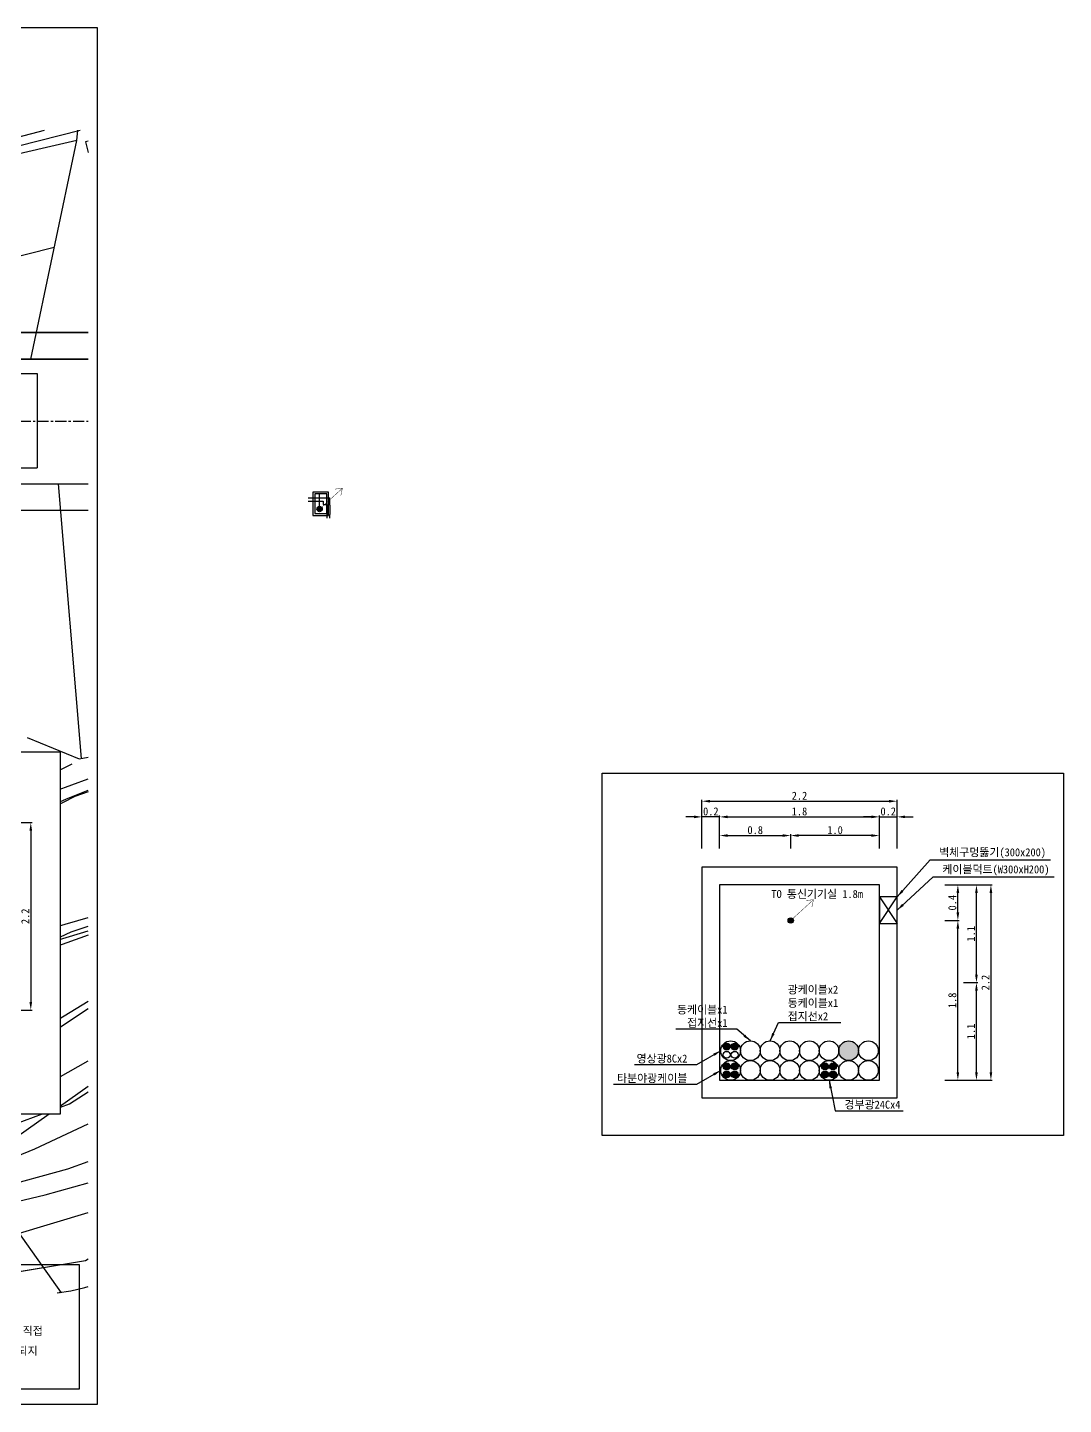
# Model space of a CAD drawing. Extents: x -299 to 346, y -14 to 200.
# Drawn here: x 230 to 346.5, y -12.5 to 142.3 of the extents above; entities that cross this region are included whole.
import ezdxf
from ezdxf.enums import TextEntityAlignment as Align

# ---------------------------------------------------------------- set-up
doc = ezdxf.new("R2010")
doc.units = 0
doc.set_wipeout_variables(frame=1)
doc.linetypes.add('A-CENTR01', pattern=[2, 1.25, -0.25, 0.25, -0.25])
for name, color, linetype in [('TT-BASE', 253, 'Continuous'), ('TT-CNTL', 1, 'A-CENTR01'), ('TX-LINE', 2, 'Continuous'), ('TX-PAPR', 2, 'Continuous'), ('TZ-DIMS', 1, 'Continuous'), ('TZ-LINE', 7, 'Continuous'), ('TZ-TEX2', 3, 'Continuous'), ('TZ-TEXT', 6, 'Continuous')]:
    doc.layers.add(name, color=color, linetype=linetype)
doc.styles.get("Standard").update_dxf_attribs({"font": 'GulimChe.ttf'})
doc.dimstyles.new('D300', dxfattribs={"dimscale": 0.3, "dimtxt": 3, "dimasz": 3, "dimexe": 0.5, "dimexo": 0.5, "dimgap": 0.5, "dimtad": 1, "dimdec": 0, "dimzin": 1, "dimdsep": 46, "dimlunit": 6, "dimtxsty": 'Standard', "dimcen": 1, "dimclrd": 1, "dimclre": 1, "dimclrt": 3, "dimadec": 0, "dimazin": 0, "dimtfac": 1, "dimtdec": 0, "dimtix": 1, "dimtmove": 2, "dimatfit": 3, "dimfxl": 0, "dimtvp": 2, "dimlwd": -1, "dimlwe": -1, "dimarcsym": 0})

# ---------------------------------------------------------------- blocks, each defined once
blk = doc.blocks.new('*D8')
at = {"layer": 'Defpoints', "color": 0}
for p in [(335.06, 34.88), (336.68, 34.88), (333.04, 23.9)]:
    blk.add_point(p, dxfattribs=at)
at = {"layer": 'TZ-DIMS', "color": 1}
for p, q in [((335.21, 34.88), (336.83, 34.88)), ((336.68, 24.8), (336.68, 33.98)), ((333.19, 23.9), (336.83, 23.9))]:
    blk.add_line(p, q, dxfattribs=at)
for points in [[(336.53, 33.98), (336.83, 33.98), (336.68, 34.88)], [(336.53, 24.8), (336.83, 24.8), (336.68, 23.9)]]:
    blk.add_solid(points, dxfattribs=at)
at = {"layer": 'TZ-DIMS', "color": 3, "insert": (336.07, 29.39), "char_height": 0.9, "width": 1.7081, "attachment_point": 5, "rotation": 90}
blk.add_mtext('1.1', dxfattribs=at)
blk = doc.blocks.new('*D9')
at = {"layer": 'Defpoints', "color": 0}
for p in [(333.04, 45.86), (336.68, 45.86), (335.06, 34.88)]:
    blk.add_point(p, dxfattribs=at)
at = {"layer": 'TZ-DIMS', "color": 1}
for p, q in [((333.19, 45.86), (336.83, 45.86)), ((336.68, 35.78), (336.68, 44.96)), ((335.21, 34.88), (336.83, 34.88))]:
    blk.add_line(p, q, dxfattribs=at)
for points in [[(336.53, 44.96), (336.83, 44.96), (336.68, 45.86)], [(336.53, 35.78), (336.83, 35.78), (336.68, 34.88)]]:
    blk.add_solid(points, dxfattribs=at)
at = {"layer": 'TZ-DIMS', "color": 3, "insert": (336.07, 40.37), "char_height": 0.9, "attachment_point": 5, "rotation": 90}
blk.add_mtext('1.1', dxfattribs=at)
blk = doc.blocks.new('*D10')
at = {"layer": 'Defpoints', "color": 0}
for p in [(333.04, 45.86), (333.04, 23.9), (338.31, 23.9)]:
    blk.add_point(p, dxfattribs=at)
at = {"layer": 'TZ-DIMS', "color": 1}
for p, q in [((333.19, 45.86), (338.46, 45.86)), ((338.31, 44.96), (338.31, 24.8)), ((333.19, 23.9), (338.46, 23.9))]:
    blk.add_line(p, q, dxfattribs=at)
for points in [[(338.16, 44.96), (338.46, 44.96), (338.31, 45.86)], [(338.16, 24.8), (338.46, 24.8), (338.31, 23.9)]]:
    blk.add_solid(points, dxfattribs=at)
at = {"layer": 'TZ-DIMS', "color": 3, "insert": (337.7, 34.88), "char_height": 0.9, "attachment_point": 5, "rotation": 90}
blk.add_mtext('2.2', dxfattribs=at)
blk = doc.blocks.new('*D11')
at = {"layer": 'Defpoints', "color": 0}
for p in [(332.98, 41.86), (334.59, 41.86), (332.98, 23.9, -22360.19)]:
    blk.add_point(p, dxfattribs=at)
at = {"layer": 'TZ-DIMS', "color": 1}
for p, q in [((333.13, 41.86), (334.74, 41.86)), ((334.59, 24.8), (334.59, 40.96)), ((333.13, 23.9), (334.74, 23.9))]:
    blk.add_line(p, q, dxfattribs=at)
for points in [[(334.44, 40.96), (334.74, 40.96), (334.59, 41.86)], [(334.44, 24.8), (334.74, 24.8), (334.59, 23.9)]]:
    blk.add_solid(points, dxfattribs=at)
at = {"layer": 'TZ-DIMS', "color": 3, "insert": (333.97, 32.88), "char_height": 0.9, "attachment_point": 5, "rotation": 90}
blk.add_mtext('1.8', dxfattribs=at)
blk = doc.blocks.new('*D12')
at = {"layer": 'Defpoints', "color": 0}
for p in [(332.98, 45.86), (334.59, 45.86), (332.98, 41.86)]:
    blk.add_point(p, dxfattribs=at)
at = {"layer": 'TZ-DIMS', "color": 1}
for p, q in [((333.13, 45.86), (334.74, 45.86)), ((334.59, 42.76), (334.59, 44.96)), ((333.13, 41.86), (334.74, 41.86))]:
    blk.add_line(p, q, dxfattribs=at)
for points in [[(334.44, 44.96), (334.74, 44.96), (334.59, 45.86)], [(334.44, 42.76), (334.74, 42.76), (334.59, 41.86)]]:
    blk.add_solid(points, dxfattribs=at)
at = {"layer": 'TZ-DIMS', "color": 3, "insert": (333.97, 43.86), "char_height": 0.9, "attachment_point": 5, "rotation": 90}
blk.add_mtext('0.4', dxfattribs=at)
blk = doc.blocks.new('*D13')
at = {"layer": 'Defpoints', "color": 0}
for p in [(305.81, 53.51), (305.81, 49.82), (307.8, 49.82)]:
    blk.add_point(p, dxfattribs=at)
at = {"layer": 'TZ-DIMS', "color": 1}
for p, q in [((304.91, 53.51), (304.01, 53.51)), ((305.81, 49.97), (305.81, 53.66)), ((307.8, 53.51), (305.81, 53.51)), ((307.8, 49.97), (307.8, 53.66)), ((308.7, 53.51), (309.6, 53.51))]:
    blk.add_line(p, q, dxfattribs=at)
for points in [[(304.91, 53.66), (304.91, 53.36), (305.81, 53.51)], [(308.7, 53.66), (308.7, 53.36), (307.8, 53.51)]]:
    blk.add_solid(points, dxfattribs=at)
at = {"layer": 'TZ-DIMS', "color": 3, "insert": (306.81, 54.12), "char_height": 0.9, "attachment_point": 5}
blk.add_mtext('0.2', dxfattribs=at)
blk = doc.blocks.new('*D14')
at = {"layer": 'Defpoints', "color": 0}
for p in [(325.77, 53.51), (307.8, 49.82), (325.77, 49.82)]:
    blk.add_point(p, dxfattribs=at)
at = {"layer": 'TZ-DIMS', "color": 1}
for p, q in [((307.8, 49.97), (307.8, 53.66)), ((308.7, 53.51), (324.87, 53.51)), ((325.77, 49.97), (325.77, 53.66))]:
    blk.add_line(p, q, dxfattribs=at)
for points in [[(308.7, 53.66), (308.7, 53.36), (307.8, 53.51)], [(324.87, 53.66), (324.87, 53.36), (325.77, 53.51)]]:
    blk.add_solid(points, dxfattribs=at)
at = {"layer": 'TZ-DIMS', "color": 3, "insert": (316.78, 54.12), "char_height": 0.9, "attachment_point": 5}
blk.add_mtext('1.8', dxfattribs=at)
blk = doc.blocks.new('*D15')
at = {"layer": 'Defpoints', "color": 0}
for p in [(327.76, 53.51), (325.77, 49.82), (327.76, 49.82)]:
    blk.add_point(p, dxfattribs=at)
at = {"layer": 'TZ-DIMS', "color": 1}
for p, q in [((324.87, 53.51), (323.97, 53.51)), ((325.77, 49.97), (325.77, 53.66)), ((325.77, 53.51), (327.76, 53.51)), ((327.76, 49.97), (327.76, 53.66)), ((328.66, 53.51), (329.56, 53.51))]:
    blk.add_line(p, q, dxfattribs=at)
for points in [[(324.87, 53.66), (324.87, 53.36), (325.77, 53.51)], [(328.66, 53.66), (328.66, 53.36), (327.76, 53.51)]]:
    blk.add_solid(points, dxfattribs=at)
at = {"layer": 'TZ-DIMS', "color": 3, "insert": (326.76, 54.12), "char_height": 0.9, "attachment_point": 5}
blk.add_mtext('0.2', dxfattribs=at)
blk = doc.blocks.new('*D16')
at = {"layer": 'Defpoints', "color": 0}
for p in [(327.76, 55.27), (305.81, 49.82), (327.76, 49.82)]:
    blk.add_point(p, dxfattribs=at)
at = {"layer": 'TZ-DIMS', "color": 1}
for p, q in [((305.81, 49.97), (305.81, 55.42)), ((306.71, 55.27), (326.86, 55.27)), ((327.76, 49.97), (327.76, 55.42))]:
    blk.add_line(p, q, dxfattribs=at)
for points in [[(306.71, 55.42), (306.71, 55.12), (305.81, 55.27)], [(326.86, 55.42), (326.86, 55.12), (327.76, 55.27)]]:
    blk.add_solid(points, dxfattribs=at)
at = {"layer": 'TZ-DIMS', "color": 3, "insert": (316.78, 55.88), "char_height": 0.9, "attachment_point": 5}
blk.add_mtext('2.2', dxfattribs=at)
blk = doc.blocks.new('*D17')
at = {"layer": 'Defpoints', "color": 0}
for p in [(315.79, 51.41), (307.8, 49.82), (315.79, 49.82)]:
    blk.add_point(p, dxfattribs=at)
at = {"layer": 'TZ-DIMS', "color": 1}
for p, q in [((307.8, 49.97), (307.8, 51.56)), ((308.7, 51.41), (314.89, 51.41)), ((315.79, 49.97), (315.79, 51.56))]:
    blk.add_line(p, q, dxfattribs=at)
for points in [[(308.7, 51.56), (308.7, 51.26), (307.8, 51.41)], [(314.89, 51.56), (314.89, 51.26), (315.79, 51.41)]]:
    blk.add_solid(points, dxfattribs=at)
at = {"layer": 'TZ-DIMS', "color": 3, "insert": (311.8, 52.02), "char_height": 0.9, "attachment_point": 5}
blk.add_mtext('0.8', dxfattribs=at)
blk = doc.blocks.new('*D18')
at = {"layer": 'Defpoints', "color": 0}
for p in [(315.79, 51.41), (315.79, 49.82), (325.77, 49.82)]:
    blk.add_point(p, dxfattribs=at)
at = {"layer": 'TZ-DIMS', "color": 1}
for p, q in [((315.79, 49.97), (315.79, 51.56)), ((324.87, 51.41), (316.69, 51.41)), ((325.77, 49.97), (325.77, 51.56))]:
    blk.add_line(p, q, dxfattribs=at)
for points in [[(316.69, 51.56), (316.69, 51.26), (315.79, 51.41)], [(324.87, 51.56), (324.87, 51.26), (325.77, 51.41)]]:
    blk.add_solid(points, dxfattribs=at)
at = {"layer": 'TZ-DIMS', "color": 3, "insert": (320.78, 52.02), "char_height": 0.9, "width": 0.5326, "attachment_point": 5}
blk.add_mtext('1.0', dxfattribs=at)
blk = doc.blocks.new('*D21')
at = {"layer": 'Defpoints', "color": 0}
for p in [(225.05, 52.87), (225.05, 31.79), (230.33, 31.79)]:
    blk.add_point(p, dxfattribs=at)
at = {"layer": 'TZ-DIMS', "color": 1}
for p, q in [((225.2, 52.87), (230.48, 52.87)), ((230.33, 51.97), (230.33, 32.69)), ((225.2, 31.79), (230.48, 31.79))]:
    blk.add_line(p, q, dxfattribs=at)
for points in [[(230.18, 51.97), (230.48, 51.97), (230.33, 52.87)], [(230.18, 32.69), (230.48, 32.69), (230.33, 31.79)]]:
    blk.add_solid(points, dxfattribs=at)
at = {"layer": 'TZ-DIMS', "color": 3, "insert": (229.72, 42.33), "char_height": 0.9, "attachment_point": 5, "rotation": 90}
blk.add_mtext('2.2', dxfattribs=at)

msp = doc.modelspace()

# ---------------------------------------------------------------- hatches: boundary and pattern name
at = {"layer": 'TZ-LINE'}
h = msp.add_hatch(color=256, dxfattribs=at)
h.dxf.hatch_style = 1
h.paths.add_polyline_path([(262.51, 88.11, 1), (263.11, 88.11, 1)])

# ---------------------------------------------------------------- linework, layer by layer
at = {"layer": 'TT-BASE'}
for p, q in [((191.19, 119.39, 84.14), (235.9, 130.7, 84.14)), ((202.68, 123.19, 84.51), (231.89, 130.7, 84.51)), ((235.49, 129.56, 84.91), (235.63, 130.7, 84.91)), ((235.49, 129.56, 84.72), (202.82, 121.96, 84.72)), ((230.33, 104.96, 84.72), (235.49, 129.56, 84.72)), ((236.77, 129.48, 84.56), (236.49, 129.4, 84.56)), ((236.49, 129.4, 84.56), (236.77, 128.2, 84.56)), ((232.96, 117.51, 84.72), (196.23, 108.31, 84.72)), ((125.7, 107.97, -349.13), (236.77, 107.95, -349.13)), ((149.35, 107.97, -349.13), (236.77, 107.99, -349.13)), ((149.35, 104.97, -349.13), (236.77, 104.99, -349.13)), ((183.77, 104.96, -349.13), (236.77, 104.96, -349.13)), ((221.03, 103.35, -349.13), (231.03, 103.36, -349.13)), ((231.03, 103.36, -349.13), (231.04, 92.76, -349.13)), ((221.04, 92.75, -349.13), (231.04, 92.76, -349.13)), ((183.25, 90.96, -349.13), (236.77, 90.96, -349.13)), ((236.03, 60.08, 83.63), (233.45, 90.96, 83.63)), ((261.52, 89.38), (262.34, 89.38)), ((261.52, 89.01), (263.21, 89.01)), ((262.34, 89.38), (263.98, 89.38)), ((263.21, 89.01), (263.21, 88.61)), ((263.21, 88.61), (263.61, 88.61)), ((263.61, 88.61), (263.61, 88.52)), ((263.61, 88.52), (263.61, 87.08)), ((263.98, 88.54), (263.98, 89.38)), ((263.98, 88.54), (263.98, 87.51)), ((188.11, 87.98, -349.13), (236.77, 87.98, -349.13)), ((263.98, 87.08), (263.98, 87.51)), ((229.94, 62.44, 83.63), (235.76, 60.04, 83.63)), ((225.95, 54.96, 84.14), (234.98, 59.49, 84.14)), ((235.76, 60.04, 83.63), (236.77, 60.22, 83.63)), ((231.26, 55.77, 83.5), (236.77, 57.8, 83.5)), ((193.11, 57.06, -435.66), (233.76, 0.01, -435.66)), ((193.11, 57.06, -349.13), (233.76, 0.01, -349.13)), ((235.3, 55.81, 84.4), (227.41, 51.74, 84.4)), ((229.79, 55.11, 83.5), (231.26, 55.77, 83.5)), ((234.33, 55.54, 84.5), (236.77, 56.5, 84.5)), ((236.77, 56.34, 84.4), (235.3, 55.81, 84.4)), ((231.43, 54.11, 84.5), (232.86, 54.88, 84.5)), ((232.86, 54.88, 84.5), (234.33, 55.54, 84.5)), ((228.92, 52.02, 84.5), (230.1, 53.18, 84.5)), ((230.1, 53.18, 84.5), (231.43, 54.11, 84.5)), ((233.03, 41.1, 85.5), (236.77, 42.19, 85.5)), ((229.99, 40, 85.5), (233.03, 41.1, 85.5)), ((230.99, 38.93, 84.4), (236.77, 40.69, 84.4)), ((231.91, 39.2, 86.5), (234.86, 40.57, 86.5)), ((234.86, 40.57, 86.5), (236.77, 41.22, 86.5)), ((225.44, 36.7, 84.4), (230.99, 38.93, 84.4)), ((228.61, 39.17, 85.5), (229.99, 40, 85.5)), ((236.77, 40.22, 87.11), (229.58, 37.63, 87.11)), ((230.53, 38.37, 86.5), (231.91, 39.2, 86.5)), ((226.54, 35.57, 86.5), (230.53, 38.37, 86.5)), ((232.73, 30.32, 87.11), (236.77, 32.79, 87.11)), ((219.18, 20.3, 87.5), (236.77, 31.97, 87.5)), ((224.96, 25.61, 87.11), (232.73, 30.32, 87.11)), ((227.78, 20.97, 88.5), (236.77, 26.1, 88.5)), ((204.14, 0.01, -349.13), (236.77, 23.25, -349.13)), ((234.67, 21.26, 89.5), (236.77, 22.58, 89.5)), ((226.15, 18.11, 89.5), (234.67, 21.26, 89.5)), ((230.8, 16.18, 90.5), (236.77, 19, 90.5)), ((226.28, 14.36, 90.5), (230.8, 16.18, 90.5)), ((226.44, 11.74, 91.5), (234.51, 13.94, 91.5)), ((234.51, 13.94, 91.5), (236.77, 14.76, 91.5)), ((209.04, 5.64, 92.5), (231.95, 11.01, 92.5)), ((231.95, 11.01, 92.5), (236.77, 12.35, 92.5)), ((228.7, 6.58, 93.5), (236.77, 9.03, 93.5)), ((226.26, 1.95, 94.5), (236.5, 3.65, 94.5)), ((236.5, 3.65, 94.5), (236.77, 3.84, 94.5)), ((226.26, 1.95, 7.98), (231.73, 2.86, 7.98)), ((226.26, 1.95, 94.5), (231.73, 2.86, 94.5)), ((233.31, 0.01, 95.5), (234.83, 0.21, 95.5)), ((233.31, 0.01, 8.98), (233.72, 0.06, 8.98)), ((233.31, 0.01, 95.5), (233.72, 0.06, 95.5)), ((234.83, 0.21, 95.5), (236.4, 0.59, 95.5)), ((236.4, 0.59, 95.5), (236.77, 0.72, 95.5))]:
    msp.add_line(p, q, dxfattribs=at)
at = {"layer": 'TT-CNTL', "elevation": -644.72, "flags": 128}
msp.add_lwpolyline([(-0.92, 97.98), (30.37, 97.98), (184.89, 97.98), (236.77, 97.98)], dxfattribs=at)
at = {"layer": 'TZ-LINE'}
for points in [[(262.06, 87.41), (263.81, 87.41), (263.81, 90.01), (262.06, 90.01)], [(262.26, 87.61), (263.61, 87.61), (263.61, 89.81), (262.26, 89.81)]]:
    msp.add_lwpolyline(points, close=True, dxfattribs=at)
at = {"layer": 'TZ-LINE', "const_width": 0.045}
for points in [[(262.81, 88.11), (265.37, 90.45)], [(264.55, 90.36), (265.37, 90.45), (265.2, 89.64)]]:
    msp.add_lwpolyline(points, dxfattribs=at)
at = {"layer": 'TZ-LINE'}
msp.add_lwpolyline([(262.81, 88.11), (262.81, 89.81)], dxfattribs=at)
at = {"layer": 'TZ-LINE', "ltscale": 2, "elevation": 0.46}
msp.add_lwpolyline([(217.37, 3.13), (203.69, 3.13), (203.69, -10.78), (235.81, -10.78), (235.81, 3.13), (222.12, 3.13)], dxfattribs=at)
at = {"layer": 'TZ-LINE'}
msp.add_circle((262.81, 88.11), 0.3, dxfattribs=at)

# ---------------------------------------------------------------- texts
at = {"layer": 'TZ-TEX2'}
for s, p in [('2. 하선측 신설관로는 기존관로와 같이 건물에 직접', (204.44, -4.28, 0.46)), ('   인입하는 것으로 반영하였으며 빗물이 유입되지', (204.44, -6.53, 0.46))]:
    msp.add_text(s, height=0.9, dxfattribs=at).set_placement(p, align=Align.MIDDLE_LEFT)

# ---------------------------------------------------------------- wipeouts: each hides what was drawn before it
msp.add_wipeout([(294.59, 58.41), (294.59, 17.67), (346.47, 17.67), (346.47, 58.41)]).dxf.layer = 'TX-PAPR'

# ---------------------------------------------------------------- next in the draw order: hatches: boundary and pattern name
at = {"layer": 'TZ-LINE'}
h = msp.add_hatch(color=256, dxfattribs=at)
h.dxf.hatch_style = 1
h.paths.add_polyline_path([(315.49, 41.86, 1), (316.09, 41.86, 1)])
h = msp.add_hatch(color=256, dxfattribs=at)
h.dxf.hatch_style = 1
h.paths.add_polyline_path([(308.2, 27.68, 1), (308.98, 27.68, 1)])
h = msp.add_hatch(color=256, dxfattribs=at)
h.dxf.hatch_style = 1
h.paths.add_polyline_path([(309.88, 27.68, -1), (309.11, 27.68, -1)])
h = msp.add_hatch(color=256, dxfattribs=at)
h.dxf.hatch_style = 1
h.paths.add_polyline_path([(323.42, 27.22, 1), (321.21, 27.22, 1)])
h = msp.add_hatch(color=256, dxfattribs=at)
h.dxf.hatch_style = 1
h.paths.add_polyline_path([(308.2, 25.46, 1), (308.98, 25.46, 1)])
h = msp.add_hatch(color=256, dxfattribs=at)
h.dxf.hatch_style = 1
h.paths.add_polyline_path([(308.2, 24.55, 1), (308.98, 24.55, 1)])
h = msp.add_hatch(color=256, dxfattribs=at)
h.dxf.hatch_style = 1
h.paths.add_polyline_path([(309.88, 25.46, -1), (309.11, 25.46, -1)])
h = msp.add_hatch(color=256, dxfattribs=at)
h.dxf.hatch_style = 1
h.paths.add_polyline_path([(309.88, 24.55, -1), (309.11, 24.55, -1)])
h = msp.add_hatch(color=256, dxfattribs=at)
h.dxf.hatch_style = 1
h.paths.add_polyline_path([(319.26, 25.46, 1), (320.04, 25.46, 1)])
h = msp.add_hatch(color=256, dxfattribs=at)
h.dxf.hatch_style = 1
h.paths.add_polyline_path([(319.26, 24.55, 1), (320.04, 24.55, 1)])
h = msp.add_hatch(color=256, dxfattribs=at)
h.dxf.hatch_style = 1
h.paths.add_polyline_path([(320.94, 25.46, -1), (320.17, 25.46, -1)])
h = msp.add_hatch(color=256, dxfattribs=at)
h.dxf.hatch_style = 1
h.paths.add_polyline_path([(320.17, 24.55, 1), (320.94, 24.55, 1)])

# ---------------------------------------------------------------- next in the draw order: linework, layer by layer
for points in [[(305.81, 21.91), (327.76, 21.91), (327.76, 47.85), (305.81, 47.85)], [(307.8, 23.9), (325.77, 23.9), (325.77, 45.86), (307.8, 45.86)], [(327.76, 41.52), (327.76, 44.51), (325.77, 44.51), (325.77, 41.52)]]:
    msp.add_lwpolyline(points, close=True, dxfattribs=at)
at = {"layer": 'TZ-LINE', "const_width": 0.045}
for points in [[(315.79, 41.86), (318.35, 44.2)], [(317.53, 44.11), (318.35, 44.2), (318.18, 43.39)]]:
    msp.add_lwpolyline(points, dxfattribs=at)
at = {"layer": 'TZ-LINE'}
for points in [[(325.77, 41.52), (327.76, 44.51)], [(325.77, 44.51), (327.76, 41.52)]]:
    msp.add_lwpolyline(points, dxfattribs=at)
msp.add_circle((315.79, 41.86), 0.3, dxfattribs=at)
at = {"layer": 'TZ-LINE', "ltscale": 2}
for centre, radius in [((309.04, 27.22), 1.11), ((308.59, 27.68), 0.388), ((309.5, 27.68), 0.388), ((311.26, 27.22), 1.11), ((313.47, 27.22), 1.11), ((315.68, 27.22), 1.11), ((317.89, 27.22), 1.11), ((320.1, 27.22), 1.11), ((322.31, 27.22), 1.11), ((324.53, 27.22), 1.11), ((308.59, 26.76), 0.388), ((309.5, 26.76), 0.388), ((309.04, 25.01), 1.11), ((308.59, 25.46), 0.388), ((308.59, 24.55), 0.388), ((309.5, 25.46), 0.388), ((309.5, 24.55), 0.388), ((311.26, 25.01), 1.11), ((313.47, 25.01), 1.11), ((315.68, 25.01), 1.11), ((317.89, 25.01), 1.11), ((320.1, 25.01), 1.11), ((319.65, 25.46), 0.388), ((319.65, 24.55), 0.388), ((320.55, 25.46), 0.388), ((320.55, 24.55), 0.388), ((322.31, 25.01), 1.11), ((324.53, 25.01), 1.11)]:
    msp.add_circle(centre, radius, dxfattribs=at)
at = {"layer": 'TZ-TEXT'}
msp.add_lwpolyline([(294.59, 58.41), (346.47, 58.41), (346.47, 17.67), (294.59, 17.67)], close=True, dxfattribs=at)

# ---------------------------------------------------------------- next in the draw order: texts
at = {"layer": 'TZ-DIMS', "char_height": 0.9}
for s, insert, attachment_point in [('벽체구멍뚫기(300x200)', (332.49, 48.84), 7), ('케이블덕트(W300xH200)', (332.85, 46.92), 7), ('광케이블x2\\P동케이블x1\\P접지선x2', (315.45, 30.54), 7), ('동케이블x1\\P접지선x1', (308.69, 29.79), 9), ('영상광8Cx2', (304.17, 25.79), 9), ('타분야광케이블', (304.17, 23.58), 9), ('경부광24Cx4', (321.84, 20.61), 7)]:
    msp.add_mtext(s, dxfattribs=dict(at, insert=insert, attachment_point=attachment_point))
at = {"layer": 'TZ-TEXT'}
msp.add_text('TO 통신기기실 1.8m', height=0.9, rotation=359.9482, dxfattribs=at).set_placement((318.77, 44.86), align=Align.MIDDLE)

# ---------------------------------------------------------------- next in the draw order: dimensions: what is measured, and where the dimension line sits
at = {"layer": 'TZ-DIMS'}
for base, p1, p2, text, picture, middle in [((327.76, 55.27), (305.81, 49.82), (327.76, 49.82), '2.2', '*D16', (316.78, 55.88)), ((305.81, 53.51), (307.8, 49.82), (305.81, 49.82), '0.2', '*D13', (306.81, 54.12)), ((325.77, 53.51), (307.8, 49.82), (325.77, 49.82), '1.8', '*D14', (316.78, 54.12)), ((327.76, 53.51), (325.77, 49.82), (327.76, 49.82), '0.2', '*D15', (326.76, 54.12)), ((315.79, 51.41), (307.8, 49.82), (315.79, 49.82), '0.8', '*D17', (311.8, 52.02))]:
    dim = msp.add_linear_dim(base=base, p1=p1, p2=p2, text=text, dimstyle='D300', dxfattribs=at)
    dim.commit()
    dim.dimension.update_dxf_attribs({"geometry": picture, "text_midpoint": middle})
for base, p1, p2, angle, text, picture, middle in [((315.79, 51.41), (325.77, 49.82), (315.79, 49.82), 180, '1.0', '*D18', (320.78, 52.02)), ((334.59, 45.86), (332.98, 41.86), (332.98, 45.86), 90, '0.4', '*D12', (333.97, 43.86)), ((336.68, 45.86), (335.06, 34.88), (333.04, 45.86), 90, '1.1', '*D9', (336.07, 40.37)), ((338.31, 23.9), (333.04, 45.86), (333.04, 23.9), 90, '2.2', '*D10', (337.7, 34.88)), ((334.59, 41.86), (332.98, 23.9, -22360.19), (332.98, 41.86), 90, '1.8', '*D11', (333.97, 32.88)), ((336.68, 34.88), (333.04, 23.9), (335.06, 34.88), 90, '1.1', '*D8', (336.07, 29.39))]:
    dim = msp.add_linear_dim(base=base, p1=p1, p2=p2, angle=angle, text=text, dimstyle='D300', dxfattribs=at)
    dim.commit()
    dim.dimension.update_dxf_attribs({"geometry": picture, "text_midpoint": middle})

# ---------------------------------------------------------------- next in the draw order: leaders
at = {"layer": 'TZ-DIMS', "annotation_type": 0, "has_hookline": 1}
for points, hookline_direction, text_width in [([(327.76, 44.51), (331.46, 48.69), (332.34, 48.69)], 0, 12.52), ([(327.76, 43.02), (331.81, 46.77), (332.7, 46.77)], 0, 12.58), ([(311.26, 28.33), (309.72, 29.64), (308.84, 29.64)], 1, 5.83), ([(313.47, 28.33), (314.42, 30.39), (315.3, 30.39)], 0, 5.99), ([(307.94, 27.22), (305.2, 25.64), (304.32, 25.64)], 1, 5.94), ([(307.94, 25.01), (305.2, 23.43), (304.32, 23.43)], 1, 8.3), ([(320.1, 23.9), (320.81, 20.46), (321.69, 20.46)], 0, 6.61)]:
    msp.add_leader(points, dimstyle='D300', dxfattribs=dict(at, hookline_direction=hookline_direction, text_width=text_width))

# ---------------------------------------------------------------- next in the draw order: wipeouts: each hides what was drawn before it
msp.add_wipeout([(192.7, 60.82), (192.7, 20.08), (233.62, 20.08), (233.62, 60.82)]).dxf.layer = 'TX-LINE'

# ---------------------------------------------------------------- next in the draw order: linework, layer by layer
at = {"layer": 'TX-PAPR'}
msp.add_lwpolyline([(-1.01, 142.25), (237.79, 142.25), (237.79, -12.55), (-1.01, -12.55)], close=True, dxfattribs=at)
at = {"layer": 'TZ-TEXT'}
msp.add_lwpolyline([(192.7, 60.82), (233.62, 60.82), (233.62, 20.08), (192.7, 20.08)], close=True, dxfattribs=at)

# ---------------------------------------------------------------- next in the draw order: dimensions: what is measured, and where the dimension line sits
at = {"layer": 'TZ-DIMS'}
dim = msp.add_linear_dim(base=(230.33, 31.79), p1=(225.05, 52.87), p2=(225.05, 31.79), angle=90, text='2.2', dimstyle='D300', dxfattribs=at)
dim.commit()
dim.dimension.update_dxf_attribs({"geometry": '*D21', "text_midpoint": (229.72, 42.33)})

doc.saveas('drawing.dxf')
